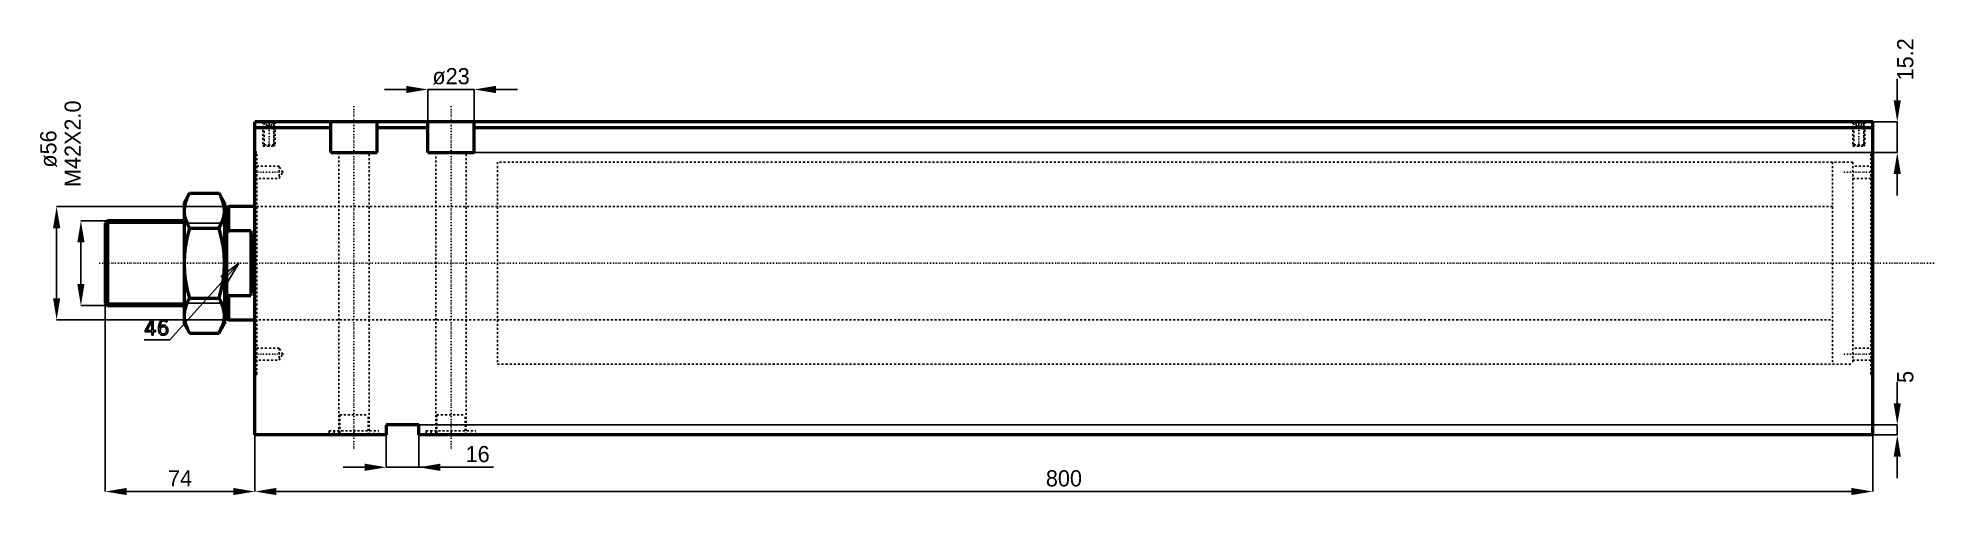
# Model space of a CAD drawing. Header units: millimetres. Extents: x -107 to 830, y -115 to 112.
import ezdxf

# ---------------------------------------------------------------- set-up
doc = ezdxf.new("R2010")
doc.units = ezdxf.units.MM
doc.linetypes.add('Center', pattern=[1.5, 0.45, -0.5, 0.05, -0.5])
doc.linetypes.add('Dashed', pattern=[2, 1, -1])
for name, color, linetype, lineweight in [('2d ConnectionPoints', 7, 'Continuous', 50), ('AM_0', 7, 'Continuous', 50), ('AM_5', 3, 'Continuous', 25), ('AM_7', 7, 'Center', 25), ('AM_9', 6, 'Dashed', 25)]:
    doc.layers.add(name, color=color, linetype=linetype, lineweight=lineweight)
doc.dimstyles.new('ISO-25', dxfattribs={"dimtxt": 2.5, "dimasz": 2.5, "dimexe": 1.25, "dimexo": 0.625, "dimtad": 1, "dimtxsty": 'Standard', "dimcen": 2.5, "dimadec": 0, "dimazin": 0, "dimtfac": 1, "dimtmove": 0, "dimatfit": 3, "dimfxl": 0, "dimarcsym": 0})

# ---------------------------------------------------------------- blocks, each defined once
blk = doc.blocks.new('1_JECX_MF_EXLA_100_660_0_rod__0_in_JECX_MF_160_J_EXLA_100_660_0__2')
at = {"layer": 'AM_0'}
for p, q in [((-32.32, 34.64), (-35, 30)), ((-35, 30), (-35, -30)), ((-32.32, 34.64), (-17.68, 34.64)), ((-15, 30), (-17.68, 34.64)), ((-15, 30), (-15, -30)), ((-72.77, 21), (-74, 19.77)), ((-74, 19.77), (-74, -19.77)), ((-35, 21), (-72.77, 21)), ((-72.77, 21), (-72.77, -21)), ((-14, 19.77), (-15, 20.77)), ((-13, 28), (-14, 27.5)), ((-14, 27.5), (-14, -27.5)), ((0, 28), (-13, 28)), ((-13, 28), (-13, 15.97)), ((-32.32, 17.32), (-17.68, 17.32)), ((-13, 15.97), (-14, 15.07)), ((-2, 15.97), (-13, 15.97)), ((-2, 15.97), (-2, -15.97)), ((-32.32, -17.32), (-17.68, -17.32)), ((-14, -15.07), (-13, -15.97)), ((-13, -15.97), (-2, -15.97)), ((-13, -15.97), (-13, -28)), ((-74, -19.77), (-72.77, -21)), ((-72.77, -21), (-35, -21)), ((-15, -20.77), (-14, -19.77)), ((-14, -27.5), (-13, -28)), ((-13, -28), (0, -28)), ((-35, -30), (-32.32, -34.64)), ((-32.32, -34.64), (-17.68, -34.64)), ((-17.68, -34.64), (-15, -30))]:
    blk.add_line(p, q, dxfattribs=at)
for points in [[(-32.32, 34.64), (-33.42, 32.53), (-34.26, 30.4), (-34.81, 28.2), (-35, 25.98)], [(-15, 25.98), (-15.01, 26.6), (-15.27, 28.62), (-15.81, 30.63), (-16.63, 32.65), (-17.68, 34.64)], [(-35, 25.98), (-34.99, 25.36), (-34.73, 23.34), (-34.19, 21.34), (-33.37, 19.32), (-32.32, 17.32)], [(-17.68, 17.32), (-16.58, 19.43), (-15.74, 21.56), (-15.19, 23.76), (-15, 25.98)], [(-32.32, 17.32), (-33.42, 13.11), (-34.26, 8.83), (-34.81, 4.43), (-35, 0)], [(-15, 0), (-15, 0.28), (-15.2, 4.56), (-15.73, 8.81), (-16.58, 13.09), (-17.68, 17.32)], [(-2, -15.97), (-1.58, -13.9), (-1.21, -11.73), (-0.91, -9.47), (-0.68, -7.14), (-0.51, -4.75), (-0.41, -2.33), (-0.38, 0.11), (-0.41, 2.55), (-0.52, 4.97), (-0.69, 7.35), (-0.94, 9.68), (-1.24, 11.93), (-1.61, 14.1), (-2, 15.97)], [(-35, 0), (-35, -0.28), (-34.8, -4.56), (-34.27, -8.81), (-33.42, -13.09), (-32.32, -17.32)], [(-17.68, -17.32), (-16.58, -13.11), (-15.74, -8.83), (-15.19, -4.43), (-15, 0)], [(-32.32, -17.32), (-33.42, -19.43), (-34.26, -21.56), (-34.81, -23.76), (-35, -25.98)], [(-15, -25.98), (-15.01, -25.36), (-15.27, -23.34), (-15.81, -21.34), (-16.63, -19.32), (-17.68, -17.32)], [(-35, -25.98), (-34.99, -26.6), (-34.73, -28.62), (-34.19, -30.63), (-33.37, -32.65), (-32.32, -34.64)], [(-17.68, -34.64), (-16.58, -32.53), (-15.74, -30.4), (-15.19, -28.2), (-15, -25.98)]]:
    blk.add_lwpolyline(points, dxfattribs=at)
at = {"layer": 'AM_5'}
for p, q in [((-74, 19.77), (-14, 19.77)), ((-74, -19.77), (-14, -19.77))]:
    blk.add_line(p, q, dxfattribs=at)
at = {"layer": 'AM_7'}
blk.add_line((-77, 0), (830.2, 0), dxfattribs=at)
at = {"layer": 'AM_9'}
for p, q in [((780, 50), (780, -50)), ((790, 50), (780, 50)), ((790, 50), (790, -50)), ((780, 28), (0, 28)), ((0, -28), (780, -28)), ((780, -50), (790, -50))]:
    blk.add_line(p, q, dxfattribs=at)
blk = doc.blocks.new('2_JECX_MF_EXLA_100_660_0_body__0_in_JECX_MF_160_J_EXLA_100_660_0__2')
at = {"layer": 'AM_0'}
for p, q in [((0, -85), (0, 70)), ((800, 70), (0, 70)), ((37.5, 67), (0, 67)), ((37.5, 54.8), (37.5, 70)), ((60.5, 54.8), (60.5, 70)), ((85.5, 67), (60.5, 67)), ((85.5, 54.8), (85.5, 70)), ((108.5, 54.8), (108.5, 70)), ((800, 67), (108.5, 67)), ((800, -85), (800, 70)), ((37.5, 54.8), (60.5, 54.8)), ((85.5, 54.8), (108.5, 54.8)), ((65, -80), (65, -85)), ((81, -80), (65, -80)), ((81, -85), (81, -80)), ((65, -85), (0, -85)), ((800, -85), (81, -85))]:
    blk.add_line(p, q, dxfattribs=at)
at = {"layer": 'AM_5', "linetype": 'Dashed'}
for p, q in [((4, 70), (4, 58)), ((10, 70), (10, 58)), ((790, 70), (790, 58)), ((796, 70), (796, 58))]:
    blk.add_line(p, q, dxfattribs=at)
at = {"layer": 'AM_7'}
for p, q in [((49, 77.75), (49, -92.75)), ((97, 77.75), (97, -92.75)), ((7, 70.6), (7, 57.4)), ((793, 70.6), (793, 57.4)), ((-0.69, 45), (14.42, 45)), ((785.58, 45), (800.69, 45)), ((-0.69, -45), (14.42, -45)), ((785.58, -45), (800.69, -45))]:
    blk.add_line(p, q, dxfattribs=at)
at = {"layer": 'AM_9'}
for p, q in [((4, 70), (4.54, 69.46)), ((4.54, 69.46), (4.54, 58.54)), ((4.54, 69.46), (9.46, 69.46)), ((5.1, 70), (4.6, 69.5)), ((4.6, 69.5), (9.4, 69.5)), ((4.6, 69.5), (4.6, 58)), ((5.75, 68), (5.75, 70)), ((5.75, 68), (8.25, 68)), ((7, 68), (7, 70)), ((8.25, 68), (8.25, 70)), ((9.4, 69.5), (8.9, 70)), ((9.4, 58), (9.4, 69.5)), ((9.46, 69.46), (10, 70)), ((9.46, 58.54), (9.46, 69.46)), ((790, 70), (790.54, 69.46)), ((790.54, 69.46), (790.54, 58.54)), ((790.54, 69.46), (795.46, 69.46)), ((791.1, 70), (790.6, 69.5)), ((790.6, 69.5), (795.4, 69.5)), ((790.6, 69.5), (790.6, 58)), ((791.75, 68), (791.75, 70)), ((791.75, 68), (794.25, 68)), ((793, 68), (793, 70)), ((794.25, 68), (794.25, 70)), ((795.4, 69.5), (794.9, 70)), ((795.4, 58), (795.4, 69.5)), ((795.46, 69.46), (796, 70)), ((795.46, 58.54), (795.46, 69.46)), ((4.54, 58.54), (4, 58)), ((4, 58), (10, 58)), ((4.54, 58.54), (9.46, 58.54)), ((10, 58), (9.46, 58.54)), ((790.54, 58.54), (790, 58)), ((790, 58), (796, 58)), ((790.54, 58.54), (795.46, 58.54)), ((796, 58), (795.46, 58.54)), ((1, 55), (0, 55)), ((1, 54), (0, 54)), ((12, 48), (0, 48)), ((1, -55), (1, 55)), ((13.73, 45), (12, 48)), ((12, 48), (12, 42)), ((41.5, 54.8), (41.5, -85)), ((56.5, -85), (56.5, 54.8)), ((89.5, 54.8), (89.5, -85)), ((104.5, -85), (104.5, 54.8)), ((790, 50), (120, 50)), ((120, 50), (120, -50)), ((790, 50), (790, -50)), ((800, 48), (790, 48)), ((799, -55), (799, 55)), ((800, 55), (799, 55)), ((800, 54), (799, 54)), ((0, 42), (12, 42)), ((12, 42), (13.73, 45)), ((790, 42), (800, 42)), ((120, 28), (0, 28)), ((0, -28), (120, -28)), ((12, -42), (0, -42)), ((13.73, -45), (12, -42)), ((12, -42), (12, -48)), ((12, -48), (13.73, -45)), ((800, -42), (790, -42)), ((0, -48), (12, -48)), ((0, -54), (1, -54)), ((0, -55), (1, -55)), ((120, -50), (790, -50)), ((790, -48), (800, -48)), ((799, -54), (800, -54)), ((799, -55), (800, -55)), ((36.75, -82.9), (61.25, -82.9)), ((36.75, -82.9), (36.75, -85)), ((39.25, -82.9), (39.25, -85)), ((42, -75), (56, -75)), ((42, -75), (42, -85)), ((56, -85), (56, -75)), ((58.75, -85), (58.75, -82.9)), ((61.25, -85), (61.25, -82.9)), ((84.75, -82.9), (109.25, -82.9)), ((84.75, -82.9), (84.75, -85)), ((87.25, -82.9), (87.25, -85)), ((90, -75), (104, -75)), ((90, -75), (90, -85)), ((104, -85), (104, -75)), ((106.75, -85), (106.75, -82.9)), ((109.25, -85), (109.25, -82.9))]:
    blk.add_line(p, q, dxfattribs=at)
blk = doc.blocks.new('*D3')
at = {"layer": 'AM_5', "color": 0, "lineweight": -2}
for p, q in [((74.83, 86), (64.17, 86)), ((85.5, 70), (85.5, 86)), ((85.5, 86), (108.5, 86)), ((108.5, 70), (108.5, 86)), ((119.17, 86), (129.83, 86))]:
    blk.add_line(p, q, dxfattribs=at)
at = {"layer": 'AM_5', "color": 0}
for points in [[(74.83, 84.22), (74.83, 87.78), (85.5, 86)], [(119.17, 87.78), (119.17, 84.22), (108.5, 86)]]:
    blk.add_solid(points, dxfattribs=at)
at = {"layer": 'Defpoints', "color": 0}
for p in [(108.5, 86), (85.5, 70), (108.5, 70)]:
    blk.add_point(p, dxfattribs=at)
at = {"layer": 'AM_5', "color": 0, "insert": (97, 92.48), "char_height": 8, "attachment_point": 5}
blk.add_mtext('ø23', dxfattribs=at)
blk = doc.blocks.new('*D4')
at = {"layer": 'AM_5', "color": 0, "lineweight": -2}
for p, q in [((812, 80.67), (812, 91.33)), ((108.5, 70), (812, 70)), ((812, 54.8), (812, 70)), ((108.5, 54.8), (812, 54.8)), ((812, 44.13), (812, 33.47))]:
    blk.add_line(p, q, dxfattribs=at)
at = {"layer": 'AM_5', "color": 0}
for points in [[(810.22, 80.67), (813.78, 80.67), (812, 70)], [(813.78, 44.13), (810.22, 44.13), (812, 54.8)]]:
    blk.add_solid(points, dxfattribs=at)
at = {"layer": 'Defpoints', "color": 0}
for p in [(108.5, 70), (812, 70), (108.5, 54.8)]:
    blk.add_point(p, dxfattribs=at)
at = {"layer": 'AM_5', "color": 0, "insert": (816, 100.93), "char_height": 8, "attachment_point": 5, "rotation": 90}
blk.add_mtext('15.2', dxfattribs=at)
blk = doc.blocks.new('*D5')
at = {"layer": 'AM_5', "color": 0, "lineweight": -2}
for p, q in [((0, -85), (0, -113)), ((800, -85), (800, -113)), ((10.67, -113), (789.33, -113))]:
    blk.add_line(p, q, dxfattribs=at)
at = {"layer": 'AM_5', "color": 0}
for points in [[(10.67, -111.22), (10.67, -114.78), (0, -113)], [(789.33, -114.78), (789.33, -111.22), (800, -113)]]:
    blk.add_solid(points, dxfattribs=at)
at = {"layer": 'Defpoints', "color": 0}
for p in [(0, -85), (800, -85), (800, -113)]:
    blk.add_point(p, dxfattribs=at)
at = {"layer": 'AM_5', "color": 0, "insert": (400, -106.52), "char_height": 8, "attachment_point": 5}
blk.add_mtext('800', dxfattribs=at)
blk = doc.blocks.new('*D6')
at = {"layer": 'AM_5', "color": 0, "lineweight": -2}
for p, q in [((-74, 0), (-74, -113)), ((0, -85), (0, -113)), ((-63.33, -113), (-10.67, -113))]:
    blk.add_line(p, q, dxfattribs=at)
at = {"layer": 'AM_5', "color": 0}
for points in [[(-63.33, -111.22), (-63.33, -114.78), (-74, -113)], [(-10.67, -114.78), (-10.67, -111.22), (0, -113)]]:
    blk.add_solid(points, dxfattribs=at)
at = {"layer": 'Defpoints', "color": 0}
for p in [(-74, 0), (0, -85), (0, -113)]:
    blk.add_point(p, dxfattribs=at)
at = {"layer": 'AM_5', "color": 0, "insert": (-37, -106.45), "char_height": 8, "attachment_point": 5}
blk.add_mtext('74', dxfattribs=at)
blk = doc.blocks.new('*D7')
at = {"layer": 'AM_5', "color": 0, "lineweight": -2}
for p, q in [((-13, 28), (-98, 28)), ((-98, -17.33), (-98, 17.33)), ((-13, -28), (-98, -28))]:
    blk.add_line(p, q, dxfattribs=at)
at = {"layer": 'AM_5', "color": 0}
for points in [[(-96.22, 17.33), (-99.78, 17.33), (-98, 28)], [(-99.78, -17.33), (-96.22, -17.33), (-98, -28)]]:
    blk.add_solid(points, dxfattribs=at)
at = {"layer": 'Defpoints', "color": 0}
for p in [(-98, 28), (-13, 28), (-13, -28)]:
    blk.add_point(p, dxfattribs=at)
at = {"layer": 'AM_5', "color": 0, "insert": (-102, 56.53), "char_height": 8, "attachment_point": 5, "rotation": 90}
blk.add_mtext('ø56', dxfattribs=at)
blk = doc.blocks.new('*D8')
at = {"layer": 'AM_5', "color": 0, "lineweight": -2}
for p, q in [((-72.77, 21), (-86, 21)), ((-86, -10.33), (-86, 10.33)), ((-73, -21), (-86, -21))]:
    blk.add_line(p, q, dxfattribs=at)
at = {"layer": 'AM_5', "color": 0}
for points in [[(-84.22, 10.33), (-87.78, 10.33), (-86, 21)], [(-87.78, -10.33), (-84.22, -10.33), (-86, -21)]]:
    blk.add_solid(points, dxfattribs=at)
at = {"layer": 'Defpoints', "color": 0}
for p in [(-86, 21), (-72.77, 21), (-73, -21)]:
    blk.add_point(p, dxfattribs=at)
at = {"layer": 'AM_5', "color": 0, "insert": (-90, 59.13), "char_height": 8, "attachment_point": 5, "rotation": 90}
blk.add_mtext('M42X2.0', dxfattribs=at)
blk = doc.blocks.new('*D9')
at = {"layer": 'AM_5', "color": 0, "lineweight": -2}
for p, q in [((65, -80), (65, -101)), ((81, -85), (81, -101)), ((54.33, -101), (43.67, -101)), ((65, -101), (81, -101)), ((81, -101), (117.96, -101)), ((91.67, -101), (102.33, -101))]:
    blk.add_line(p, q, dxfattribs=at)
at = {"layer": 'AM_5', "color": 0}
for points in [[(54.33, -102.78), (54.33, -99.22), (65, -101)], [(91.67, -99.22), (91.67, -102.78), (81, -101)]]:
    blk.add_solid(points, dxfattribs=at)
at = {"layer": 'Defpoints', "color": 0}
for p in [(65, -80), (81, -85), (81, -101)]:
    blk.add_point(p, dxfattribs=at)
at = {"layer": 'AM_5', "color": 0, "insert": (110.15, -94.52), "char_height": 8, "attachment_point": 5}
blk.add_mtext('16', dxfattribs=at)
blk = doc.blocks.new('*D10')
at = {"layer": 'AM_5', "color": 0, "lineweight": -2}
for p, q in [((812, -69.33), (812, -58.67)), ((65, -80), (812, -80)), ((812, -80), (812, -85)), ((81, -85), (812, -85)), ((812, -95.67), (812, -106.33))]:
    blk.add_line(p, q, dxfattribs=at)
at = {"layer": 'AM_5', "color": 0}
for points in [[(810.22, -69.33), (813.78, -69.33), (812, -80)], [(813.78, -95.67), (810.22, -95.67), (812, -85)]]:
    blk.add_solid(points, dxfattribs=at)
at = {"layer": 'Defpoints', "color": 0}
for p in [(65, -80), (81, -85), (812, -85)]:
    blk.add_point(p, dxfattribs=at)
at = {"layer": 'AM_5', "color": 0, "insert": (816, -56.27), "char_height": 8, "attachment_point": 5, "rotation": 90}
blk.add_mtext('5', dxfattribs=at)

msp = doc.modelspace()

# ---------------------------------------------------------------- linework, layer by layer
at = {"layer": '2d ConnectionPoints'}
msp.add_point((0, 0), dxfattribs=at)
at = {"layer": 'AM_5'}
for p, q in [((-42, -38), (-8, 0)), ((-54.8, -38), (-42, -38))]:
    msp.add_line(p, q, dxfattribs=at)
for points in [[(-8, 0), (-13.52263, -9.371736), (-16.702327, -6.526745), (-8, 0)], [(-50.9208, -33.936), (-54.2904, -33.936), (-54.2904, -33.26), (-51.2224, -28.06), (-50.1928, -28.06), (-50.1928, -33.234), (-49.0696, -33.234), (-49.0696, -33.936), (-50.1928, -33.936), (-50.1928, -35.6), (-50.9208, -35.6), (-50.9208, -33.936)], [(-45.254, -35.6624), (-45.254, -35.6624), (-45.606248, -35.646072), (-46.07495, -35.56035), (-46.07495, -35.56035), (-46.472048, -35.401152), (-46.697, -35.2542), (-46.697, -35.2542), (-46.893248, -35.079064), (-47.13965, -34.7719), (-47.13965, -34.7719), (-47.328488, -34.411384), (-47.4224, -34.1414), (-47.4224, -34.1414), (-47.495408, -33.847808), (-47.5745, -33.36335), (-47.5745, -33.36335), (-47.617088, -32.826008), (-47.6252, -32.4384), (-47.6252, -32.4384), (-47.600136, -31.642176), (-47.46855, -30.582), (-47.46855, -30.582), (-47.224176, -29.682816), (-46.9986, -29.1728), (-46.9986, -29.1728), (-46.719152, -28.745984), (-46.19195, -28.2836), (-46.19195, -28.2836), (-45.535112, -28.034624), (-45.0252, -27.9872), (-45.0252, -27.9872), (-44.779968, -27.99448), (-44.4441, -28.0327), (-44.4441, -28.0327), (-44.146608, -28.10368), (-43.9696, -28.1692), (-43.9696, -28.1692), (-43.805488, -28.246784), (-43.5757, -28.3811), (-43.5757, -28.3811), (-43.365568, -28.536944), (-43.2364, -28.6528), (-43.8084, -29.1208), (-43.8084, -29.1208), (-43.882552, -29.035), (-44.01445, -28.91995), (-44.01445, -28.91995), (-44.171152, -28.82128), (-44.2894, -28.7646), (-44.2894, -28.7646), (-44.41784, -28.716864), (-44.62805, -28.66515), (-44.62805, -28.66515), (-44.85932, -28.637304), (-45.0252, -28.632), (-45.0252, -28.632), (-45.2878, -28.652384), (-45.63685, -28.7594), (-45.63685, -28.7594), (-45.93208, -28.958144), (-46.099, -29.1416), (-46.099, -29.1416), (-46.244288, -29.3522), (-46.42595, -29.69345), (-46.42595, -29.69345), (-46.564088, -30.06512), (-46.632, -30.3298), (-46.632, -30.3298), (-46.686704, -30.606752), (-46.7555, -31.04285), (-46.7555, -31.04285), (-46.808384, -31.503752), (-46.8348, -31.8248), (-46.8348, -31.8248), (-46.718632, -31.601096), (-46.52215, -31.30805), (-46.52215, -31.30805), (-46.298992, -31.066016), (-46.1354, -30.933), (-46.1354, -30.933), (-45.960368, -30.823488), (-45.67715, -30.70485), (-45.67715, -30.70485), (-45.369128, -30.640968), (-45.15, -30.6288), (-45.15, -30.6288), (-44.89208, -30.643256), (-44.5286, -30.71915), (-44.5286, -30.71915), (-44.1932, -30.860096), (-43.9852, -30.9902), (-43.9852, -30.9902), (-43.792696, -31.144224), (-43.53865, -31.41075), (-43.53865, -31.41075), (-43.326256, -31.719864), (-43.2078, -31.9496), (-43.2078, -31.9496), (-43.10952, -32.192128), (-43.00305, -32.5684), (-43.00305, -32.5684), (-42.94572, -32.959648), (-42.9348, -33.2288), (-42.9348, -33.2288), (-42.94676, -33.509288), (-43.00955, -33.90545), (-43.00955, -33.90545), (-43.12616, -34.272128), (-43.2338, -34.5002), (-43.2338, -34.5002), (-43.362656, -34.711736), (-43.59065, -34.9916), (-43.59065, -34.9916), (-43.860296, -35.226536), (-44.0632, -35.3582), (-44.0632, -35.3582), (-44.28056, -35.467712), (-44.6261, -35.58635), (-44.6261, -35.58635), (-44.99504, -35.650232), (-45.254, -35.6624)], [(-50.9104, -33.234), (-50.9104, -28.9336), (-53.396, -33.234), (-50.9104, -33.234)], [(-45.2436, -35.0072), (-45.2436, -35.0072), (-45.056088, -34.998048), (-44.79705, -34.95), (-44.79705, -34.95), (-44.564688, -34.860768), (-44.4246, -34.7784), (-44.4246, -34.7784), (-44.296992, -34.679704), (-44.13015, -34.50475), (-44.13015, -34.50475), (-43.992792, -34.297504), (-43.9176, -34.1414), (-43.9176, -34.1414), (-43.855824, -33.973024), (-43.7889, -33.70135), (-43.7889, -33.70135), (-43.752864, -33.406744), (-43.746, -33.1976), (-43.746, -33.1976), (-43.752448, -33.001872), (-43.7863, -32.7231), (-43.7863, -32.7231), (-43.849168, -32.462112), (-43.9072, -32.298), (-43.9072, -32.298), (-43.978128, -32.144496), (-44.1087, -31.9392), (-44.1087, -31.9392), (-44.268288, -31.763856), (-44.3908, -31.6636), (-44.3908, -31.6636), (-44.525584, -31.57936), (-44.7496, -31.4881), (-44.7496, -31.4881), (-44.999824, -31.43896), (-45.1812, -31.4296), (-45.1812, -31.4296), (-45.369544, -31.439584), (-45.63295, -31.492), (-45.63295, -31.492), (-45.873424, -31.589344), (-46.021, -31.6792), (-46.021, -31.6792), (-46.156928, -31.786216), (-46.33625, -31.97365), (-46.33625, -31.97365), (-46.486088, -32.193376), (-46.5696, -32.3578), (-46.5696, -32.3578), (-46.638864, -32.533664), (-46.7139, -32.81345), (-46.7139, -32.81345), (-46.754304, -33.112424), (-46.762, -33.3224), (-46.762, -33.3224), (-46.754928, -33.513656), (-46.7178, -33.78455), (-46.7178, -33.78455), (-46.648848, -34.036256), (-46.5852, -34.1934), (-46.5852, -34.1934), (-46.507928, -34.339624), (-46.36745, -34.534), (-46.36745, -34.534), (-46.197488, -34.698424), (-46.0678, -34.7914), (-46.0678, -34.7914), (-45.92584, -34.869088), (-45.69145, -34.95325), (-45.69145, -34.95325), (-45.43132, -34.998568), (-45.2436, -35.0072)]]:
    msp.add_lwpolyline(points, dxfattribs=at)

# ---------------------------------------------------------------- block references
for name in ['2_JECX_MF_EXLA_100_660_0_body__0_in_JECX_MF_160_J_EXLA_100_660_0__2', '1_JECX_MF_EXLA_100_660_0_rod__0_in_JECX_MF_160_J_EXLA_100_660_0__2']:
    msp.add_blockref(name, (0, 0))

# ---------------------------------------------------------------- dimensions: what is measured, and where the dimension line sits
for base, p1, p2, text, picture, middle in [((812, 70), (108.5, 54.8), (108.5, 70), '15.2', '*D4', (816, 100.933333)), ((-86, 21), (-73, -21), (-72.773, 21), 'M42X2.0', '*D8', (-90, 59.133333)), ((-98, 28), (-13, -28), (-13, 28), 'ø56', '*D7', (-102, 56.533333)), ((812, -85), (65, -80), (81, -85), '5', '*D10', (816, -56.266667))]:
    dim = msp.add_linear_dim(base=base, p1=p1, p2=p2, angle=90, text=text, dimstyle='ISO-25', override={"dimtxt": 8, "dimasz": 10.666667, "dimexe": 0, "dimexo": 0, "dimgap": 2.4}, dxfattribs=at)
    dim.commit()
    dim.dimension.update_dxf_attribs({"geometry": picture, "text_midpoint": middle, "dimtype": 160, "text_rotation": 90})
for base, p1, p2, text, picture, middle in [((108.5, 86), (85.5, 70), (108.5, 70), 'ø23', '*D3', (97, 86)), ((0, -113), (-74, 0), (0, -85), '74', '*D6', (-37, -113)), ((81, -101), (65, -80), (81, -85), '16', '*D9', (110.146215, -101)), ((800, -113), (0, -85), (800, -85), '800', '*D5', (400, -113))]:
    dim = msp.add_linear_dim(base=base, p1=p1, p2=p2, text=text, dimstyle='ISO-25', override={"dimtxt": 8, "dimasz": 10.666667, "dimexe": 0, "dimexo": 0, "dimgap": 2.4}, dxfattribs=at)
    dim.commit()
    dim.dimension.update_dxf_attribs({"geometry": picture, "text_midpoint": middle, "dimtype": 160})

doc.saveas('drawing.dxf')
